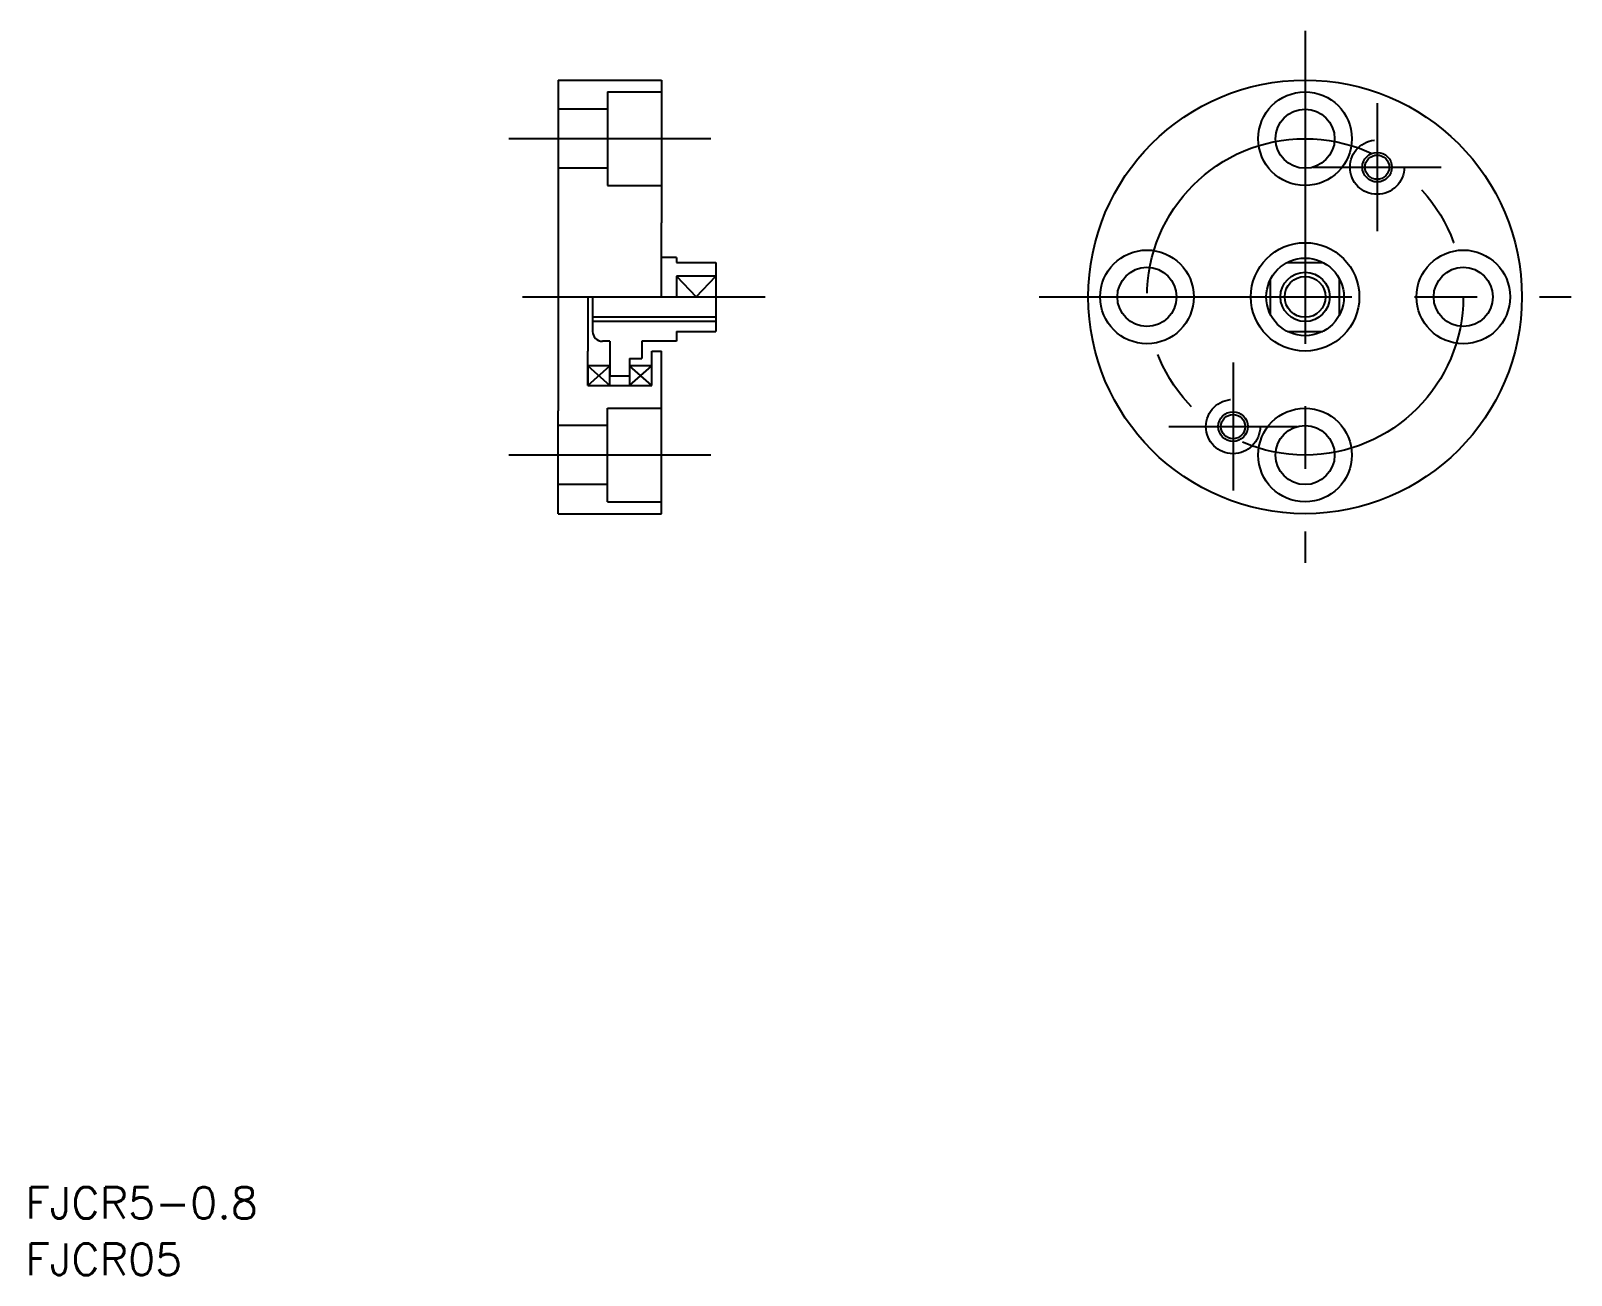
# Model space of a CAD drawing. Extents: x 48 to 204, y 7 to 133.
import ezdxf

# ---------------------------------------------------------------- set-up
doc = ezdxf.new("R2010")
doc.units = 0
doc.linetypes.add('CENTER', pattern=[50.8, 31.75, -6.35, 6.35, -6.35])
doc.linetypes.add('DASHED', pattern=[19.05, 12.7, -6.35])
doc.layers.get('0').update_dxf_attribs({"linetype": 'CONTINUOUS'})
doc.layers.add('CENTER', color=1, linetype='CENTER')
doc.styles.get("Standard").update_dxf_attribs({"font": 'txt.shx', "bigfont": 'bigfont.shx'})

msp = doc.modelspace()

# ---------------------------------------------------------------- linework, layer by layer
at = {"color": 7, "linetype": 'CONTINUOUS'}
for p, q in [((101.4, 128.18), (111.9, 128.18)), ((101.4, 128.18), (101.4, 112.03)), ((111.9, 128.18), (111.9, 113.68)), ((111.9, 106.18), (111.9, 113.68)), ((101.4, 112.03), (101.4, 94.63)), ((113.4, 110.18), (111.9, 110.18)), ((113.4, 110.18), (113.4, 109.68)), ((113.4, 109.68), (117.4, 109.68)), ((117.4, 109.68), (117.4, 106.18)), ((175.4, 109.68), (179.01, 109.68)), ((113.4, 108.29), (113.4, 106.18)), ((113.4, 108.29), (115.4, 106.18)), ((117.4, 108.29), (113.4, 108.29)), ((115.4, 106.18), (117.4, 108.29)), ((173.7, 104.38), (173.7, 107.98)), ((180.7, 104.38), (180.7, 107.98)), ((104.4, 106.18), (104.4, 100.68)), ((104.9, 106.18), (104.9, 102.68)), ((117.4, 106.18), (117.4, 102.68)), ((117.4, 104.11), (104.9, 104.11)), ((106.65, 101.68), (105.9, 101.68)), ((106.65, 101.68), (106.65, 98.18)), ((109.9, 101.68), (109.9, 99.93)), ((113.4, 101.68), (109.9, 101.68)), ((113.4, 102.68), (117.4, 102.68)), ((113.4, 102.68), (113.4, 101.68)), ((175.4, 102.68), (179.01, 102.68)), ((104.4, 97.18), (104.4, 100.68)), ((110.9, 100.68), (111.9, 100.68)), ((110.9, 97.18), (110.9, 100.68)), ((111.9, 84.18), (111.9, 100.68)), ((104.4, 99.18), (106.65, 97.18)), ((104.4, 97.18), (106.65, 99.18)), ((106.65, 99.18), (104.4, 99.18)), ((104.4, 99.18), (104.4, 97.18)), ((106.65, 97.18), (106.65, 99.18)), ((108.65, 99.93), (108.65, 98.18)), ((108.65, 99.93), (109.9, 99.93)), ((110.9, 99.18), (108.65, 99.18)), ((110.9, 97.18), (108.65, 99.18)), ((108.65, 97.18), (110.9, 99.18)), ((108.65, 99.18), (108.65, 97.18)), ((110.9, 97.18), (110.9, 99.18)), ((104.4, 97.18), (106.65, 97.18)), ((104.4, 97.18), (110.9, 97.18)), ((106.65, 98.18), (108.65, 98.18)), ((108.65, 97.18), (110.9, 97.18)), ((101.4, 84.18), (101.4, 94.63)), ((106.4, 94.88), (111.9, 94.88)), ((106.4, 85.38), (106.4, 94.88)), ((106.4, 93.13), (101.4, 93.13)), ((106.4, 87.13), (101.4, 87.13)), ((106.4, 85.38), (111.9, 85.38)), ((101.4, 84.18), (111.9, 84.18))]:
    msp.add_line(p, q, dxfattribs=at)
at = {"color": 3, "linetype": 'DASHED'}
for p, q in [((106.4, 126.98), (111.9, 126.98)), ((106.4, 126.98), (106.4, 117.48)), ((106.4, 125.23), (101.4, 125.23)), ((106.4, 119.23), (101.4, 119.23)), ((106.4, 117.48), (111.9, 117.48))]:
    msp.add_line(p, q, dxfattribs=at)
at = {"color": 3, "linetype": 'CONTINUOUS'}
msp.add_line((117.4, 103.68), (104.9, 103.68), dxfattribs=at)
at = {"color": 7, "linetype": 'CONTINUOUS'}
for centre, radius in [((177.2, 106.18), 22), ((177.2, 122.23), 4.75), ((177.2, 122.23), 3), ((184.51, 119.34), 1.23), ((177.2, 106.18), 5.5), ((161.15, 106.18), 4.75), ((177.2, 106.18), 3.94), ((193.25, 106.18), 4.75), ((161.15, 106.18), 3), ((177.2, 106.18), 2.07), ((193.25, 106.18), 3), ((169.89, 93.02), 1.23), ((177.2, 90.13), 4.75), ((177.2, 90.13), 3)]:
    msp.add_circle(centre, radius, dxfattribs=at)
at = {"color": 3, "linetype": 'DASHED'}
for centre in [(184.51, 119.34), (169.89, 93.02)]:
    msp.add_circle(centre, 2.75, dxfattribs=at)
at = {"color": 3, "linetype": 'CONTINUOUS'}
for centre, radius in [((184.51, 119.34), 1.5), ((177.2, 106.18), 2.5), ((169.89, 93.02), 1.5)]:
    msp.add_circle(centre, radius, dxfattribs=at)
at = {"color": 7, "linetype": 'CONTINUOUS'}
msp.add_arc((105.9, 102.68), 1, 180, 270, dxfattribs=at)
at = {"layer": 'CENTER', "color": 1, "linetype": 'CENTER'}
for p, q in [((177.2, 133.18), (177.2, 79.18)), ((184.51, 125.84), (184.51, 112.84)), ((116.9, 122.23), (96.4, 122.23)), ((178.01, 119.34), (191.01, 119.34)), ((97.78, 106.18), (122.4, 106.18)), ((97.78, 106.18), (122.4, 106.18)), ((150.2, 106.18), (204.2, 106.18)), ((169.89, 99.52), (169.89, 86.52)), ((163.39, 93.02), (176.39, 93.02)), ((116.9, 90.13), (96.4, 90.13))]:
    msp.add_line(p, q, dxfattribs=at)
msp.add_circle((177.2, 106.18), 16.05, dxfattribs=at)

# ---------------------------------------------------------------- texts
at = {"color": 7, "linetype": 'CONTINUOUS'}
for s, p in [('FJCR5-0.8', (47.34, 12.65)), ('FJCR05', (47.34, 6.91))]:
    msp.add_text(s, height=3.2, dxfattribs=at).set_placement(p)

doc.saveas('drawing.dxf')
